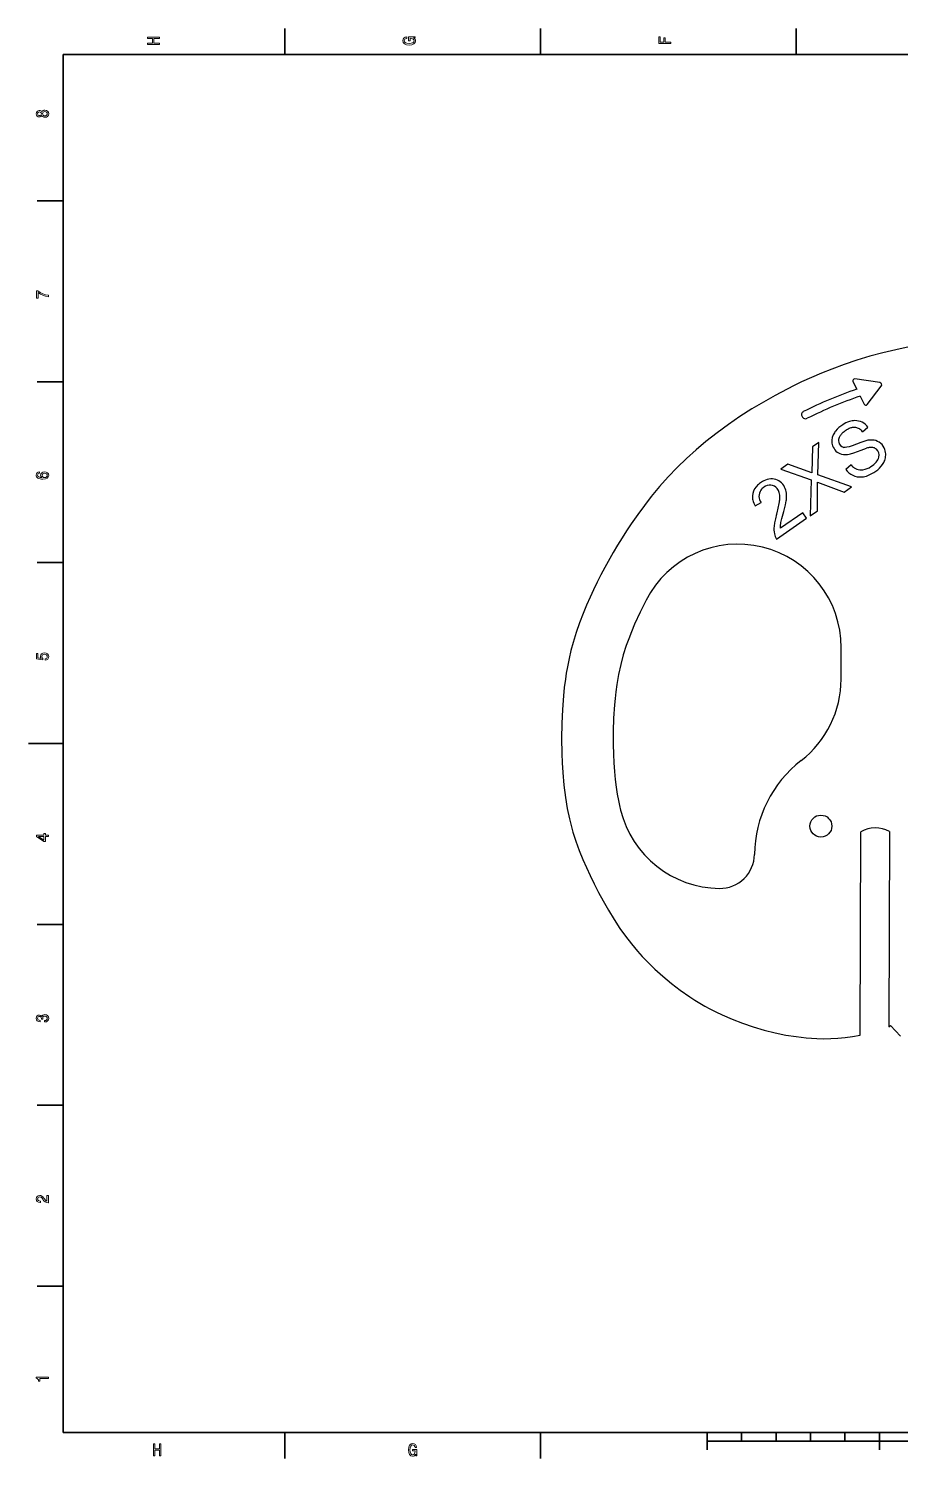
# Model space of a CAD drawing. Extents: x 0 to 594, y 0 to 420.
# Drawn here: x 0 to 253.1, y 2.5 to 417.5 of the extents above; entities that cross this region are included whole.
import ezdxf

# ---------------------------------------------------------------- set-up
doc = ezdxf.new("R2010")
doc.units = 0

msp = doc.modelspace()

# ---------------------------------------------------------------- linework, layer by layer
at = {"color": 7, "lineweight": 35, "ltscale": 0.1875}
for p, q in [((74.400002, 409.963135), (74.400002, 417.463135)), ((148.600006, 409.963135), (148.600006, 417.463135)), ((222.800003, 409.963135), (222.800003, 417.463135)), ((10, 367.463135), (2.5, 367.463135)), ((10, 314.963135), (2.5, 314.963135)), ((10, 262.463135), (2.5, 262.463135)), ((10, 157.46312), (2.5, 157.46312)), ((10, 104.96312), (2.5, 104.96312)), ((10, 52.46312), (2.5, 52.46312)), ((74.400002, 9.96312), (74.400002, 2.46312)), ((148.600006, 9.96312), (148.600006, 2.46312))]:
    msp.add_line(p, q, dxfattribs=at)
at = {"color": 7, "lineweight": 35}
for p, q in [((584, 409.963135), (10, 409.963135)), ((10, 409.963135), (10, 9.96312)), ((10, 9.96312), (584, 9.96312)), ((197, 7.46312), (397, 7.46312))]:
    msp.add_line(p, q, dxfattribs=at)
at = {"ltscale": 0.183889}
msp.add_line((247.118591, 314.705566), (239.840454, 315.77002), dxfattribs=at)
at = {"ltscale": 0.062283}
msp.add_line((239.302124, 315.028687), (240.40802, 312.796265), dxfattribs=at)
at = {"ltscale": 0.167703}
msp.add_line((243.470215, 308.338257), (247.540161, 313.670654), dxfattribs=at)
at = {"ltscale": 0.065825}
msp.add_line((241.404846, 310.783936), (242.573608, 308.424561), dxfattribs=at)
at = {"ltscale": 0.004443}
msp.add_line((224.551514, 304.861084), (224.652161, 304.7146), dxfattribs=at)
at = {"ltscale": 0.050894}
msp.add_line((242.113403, 300.465576), (243.69281, 301.75), dxfattribs=at)
at = {"ltscale": 0.188653}
msp.add_line((227.562134, 296.023071), (227.343872, 288.480103), dxfattribs=at)
at = {"ltscale": 0.057571}
msp.add_line((229.45282, 297.337769), (227.562134, 296.023071), dxfattribs=at)
at = {"ltscale": 0.235143}
msp.add_line((229.143799, 287.937134), (229.45282, 297.337769), dxfattribs=at)
at = {"ltscale": 0.00961}
msp.add_line((237.037781, 295.867676), (236.655518, 295.908203), dxfattribs=at)
at = {"ltscale": 0.013226}
msp.add_line((237.563293, 295.928589), (237.037781, 295.867676), dxfattribs=at)
at = {"ltscale": 0.017687}
msp.add_line((238.250122, 296.098267), (237.563293, 295.928589), dxfattribs=at)
at = {"ltscale": 0.022317}
msp.add_line((239.098206, 296.376831), (238.250122, 296.098267), dxfattribs=at)
at = {"ltscale": 0.066659}
msp.add_line((241.585388, 297.337769), (239.098206, 296.376831), dxfattribs=at)
at = {"ltscale": 0.057425}
msp.add_line((239.593689, 294.316162), (241.745178, 295.120728), dxfattribs=at)
at = {"ltscale": 0.038981}
msp.add_line((243.066772, 297.824341), (241.585388, 297.337769), dxfattribs=at)
at = {"ltscale": 0.041022}
msp.add_line((241.745178, 295.120728), (243.291992, 295.668335), dxfattribs=at)
at = {"ltscale": 0.063028}
msp.add_line((220.438538, 291.069336), (218.368652, 289.630005), dxfattribs=at)
at = {"ltscale": 0.18437}
msp.add_line((227.343872, 288.480103), (220.438538, 291.069336), dxfattribs=at)
at = {"ltscale": 0.050122}
msp.add_line((238.796692, 290.821167), (237.256653, 289.537476), dxfattribs=at)
at = {"ltscale": 0.23516}
msp.add_line((218.368652, 289.630005), (227.223145, 286.455322), dxfattribs=at)
at = {"ltscale": 0.259596}
msp.add_line((227.223145, 286.455322), (226.903015, 276.076416), dxfattribs=at)
at = {"ltscale": 0.26009}
msp.add_line((238.945923, 284.450928), (229.143799, 287.937134), dxfattribs=at)
at = {"ltscale": 0.207344}
msp.add_line((228.990845, 277.52832), (229.046082, 285.821899), dxfattribs=at)
at = {"ltscale": 0.206561}
msp.add_line((229.046082, 285.821899), (236.79541, 282.955566), dxfattribs=at)
at = {"ltscale": 0.065483}
msp.add_line((236.79541, 282.955566), (238.945923, 284.450928), dxfattribs=at)
at = {"ltscale": 0.050743}
msp.add_line((210.946472, 278.911987), (212.722534, 279.894531), dxfattribs=at)
at = {"ltscale": 0.051158}
msp.add_line((219.274109, 277.292847), (219.746765, 279.283813), dxfattribs=at)
at = {"ltscale": 0.029278}
msp.add_line((219.746765, 279.283813), (219.957703, 280.435791), dxfattribs=at)
at = {"ltscale": 0.025046}
msp.add_line((216.567444, 274.038208), (216.427979, 273.046143), dxfattribs=at)
at = {"ltscale": 0.029436}
msp.add_line((216.809753, 275.19043), (216.567444, 274.038208), dxfattribs=at)
at = {"ltscale": 0.033925}
msp.add_line((217.154907, 276.502808), (216.809753, 275.19043), dxfattribs=at)
at = {"ltscale": 0.264393}
msp.add_line((217.171936, 269.30957), (225.854675, 275.347412), dxfattribs=at)
at = {"ltscale": 0.025898}
msp.add_line((218.285095, 273.061401), (218.407227, 274.090088), dxfattribs=at)
at = {"ltscale": 0.196179}
msp.add_line((224.776672, 276.897583), (218.334106, 272.41748), dxfattribs=at)
at = {"ltscale": 0.030342}
msp.add_line((218.407227, 274.090088), (218.68988, 275.270386), dxfattribs=at)
at = {"ltscale": 0.052629}
msp.add_line((218.68988, 275.270386), (219.274109, 277.292847), dxfattribs=at)
at = {"ltscale": 0.047204}
msp.add_line((225.854675, 275.347412), (224.776672, 276.897583), dxfattribs=at)
at = {"ltscale": 0.063576}
msp.add_line((226.903015, 276.076416), (228.990845, 277.52832), dxfattribs=at)
at = {"ltscale": 0.016145}
msp.add_line((218.334106, 272.41748), (218.285095, 273.061401), dxfattribs=at)
at = {"ltscale": 0.227113}
msp.add_line((235.886597, 228.643066), (235.916016, 237.727539), dxfattribs=at)
at = {"color": 7, "lineweight": 35, "ltscale": 0.25}
msp.add_line((10, 209.96312), (0, 209.96312), dxfattribs=at)
for p, q in [((241.401733, 125.271362), (241.592957, 184.28894)), ((249.89325, 184.384033), (249.709839, 127.770142))]:
    msp.add_line(p, q)
at = {"color": 7, "lineweight": 35, "ltscale": 0.125}
for p, q in [((197, 9.96312), (197, 4.96312)), ((247, 9.96312), (247, 4.96312))]:
    msp.add_line(p, q, dxfattribs=at)
at = {"color": 7, "lineweight": 35, "ltscale": 0.0625}
for p, q in [((207, 9.96312), (207, 7.46312)), ((217, 9.96312), (217, 7.46312)), ((227, 9.96312), (227, 7.46312)), ((237, 9.96312), (237, 7.46312))]:
    msp.add_line(p, q, dxfattribs=at)
at = {"color": 7, "lineweight": 13}
for points in [[(38.033573, 412.837799), (38.033573, 413.275391), (36.389481, 413.275391), (36.389481, 414.583466), (38.033573, 414.583466), (38.033573, 415.016357), (34.533573, 415.016357), (34.533573, 414.583466), (35.960808, 414.583466), (35.960808, 413.275391), (34.533573, 413.275391), (34.533573, 412.837799)], [(111.764557, 414.790497), (112.233574, 414.870483), (112.233574, 415.105774), (110.342361, 415.105774), (110.342361, 413.915314), (110.771034, 413.915314), (110.771034, 414.649353), (110.8013, 414.649353), (111.265274, 414.592865), (111.608215, 414.442322), (111.825073, 414.211761), (111.895676, 413.924713), (111.804901, 413.604767), (111.532562, 413.355377), (111.083717, 413.195404), (110.468445, 413.138947), (109.858215, 413.190704), (109.409363, 413.350677), (109.137032, 413.604767), (109.041214, 413.948242), (109.091644, 414.183502), (109.232857, 414.376434), (109.469887, 414.517609), (109.787605, 414.597595), (109.787605, 415.063416), (109.303459, 414.941071), (108.940346, 414.71051), (108.718445, 414.385834), (108.637749, 413.976471), (108.763832, 413.440063), (109.131989, 413.0354), (109.71196, 412.776611), (110.483574, 412.687225), (111.260231, 412.776611), (111.840202, 413.0354), (112.208359, 413.416534), (112.329391, 413.896484), (112.289047, 414.164703), (112.188187, 414.404663), (112.011673, 414.611694)], [(186.433578, 413.107635), (186.433578, 413.512878), (184.824783, 413.512878), (184.824783, 414.785217), (184.406204, 414.785217), (184.406204, 413.512878), (183.357208, 413.512878), (183.357208, 415.077148), (182.933578, 415.077148), (182.933578, 413.107635)], [(3.847407, 392.210571), (3.988618, 391.988342), (4.185303, 391.835846), (4.432422, 391.73999), (4.729972, 391.709473), (5.178819, 391.779205), (5.526802, 391.979645), (5.748704, 392.306458), (5.834439, 392.750885), (5.748704, 393.190979), (5.526802, 393.517792), (5.178819, 393.718231), (4.729972, 393.792297), (4.432422, 393.757446), (4.185303, 393.665924), (3.988618, 393.509064), (3.847407, 393.291199), (3.72637, 393.465485), (3.559943, 393.587494), (3.358214, 393.661591), (3.111096, 393.687714), (2.753027, 393.618011), (2.465563, 393.434998), (2.278963, 393.138702), (2.208358, 392.750885), (2.278963, 392.358734), (2.465563, 392.062439), (2.753027, 391.875061), (3.111096, 391.809692), (3.358214, 391.831482), (3.559943, 391.905579)], [(3.151442, 392.223663), (2.92954, 392.258514), (2.75807, 392.363098), (2.652162, 392.528656), (2.611816, 392.750885), (2.652162, 392.96875), (2.75807, 393.134338), (2.92954, 393.238922), (3.151442, 393.278137), (3.378387, 393.238922), (3.5549, 393.134338), (3.670894, 392.96875), (3.706197, 392.750885), (3.665851, 392.528656), (3.5549, 392.363098), (3.378387, 392.258514)], [(4.719885, 392.127777), (4.452594, 392.167023), (4.250865, 392.293365), (4.119741, 392.489441), (4.074352, 392.750885), (4.119741, 393.007965), (4.250865, 393.204071), (4.452594, 393.330414), (4.719885, 393.373993), (5.007349, 393.330414), (5.224208, 393.204071), (5.365419, 393.007965), (5.410808, 392.750885), (5.365419, 392.489441), (5.224208, 392.293365), (5.007349, 392.167023)], [(5.733574, 339.645233), (5.733574, 340.085327), (4.901442, 340.229095), (4.124784, 340.481842), (3.403603, 340.839142), (2.727811, 341.305359), (2.309223, 341.305359), (2.309223, 339.231262), (2.768157, 339.231262), (2.768157, 340.887054), (3.448992, 340.407745), (4.160087, 340.046112), (4.916572, 339.793365)], [(3.176658, 288.796661), (2.768157, 288.713867), (2.465563, 288.522156), (2.27392, 288.22583), (2.208358, 287.842407), (2.243661, 287.585327), (2.339482, 287.363098), (2.495822, 287.167023), (2.717724, 287.001434), (2.995102, 286.870697), (3.332998, 286.774841), (3.731413, 286.713837), (4.18026, 286.696411), (4.896399, 286.766144), (5.415851, 286.979645), (5.728531, 287.323883), (5.834439, 287.794464), (5.743661, 288.217133), (5.506629, 288.539581), (5.13343, 288.748718), (4.659367, 288.822815), (4.18026, 288.748718), (3.812104, 288.548279), (3.580116, 288.238922), (3.499424, 287.855469), (3.600289, 287.441528), (3.887753, 287.132141), (3.332998, 287.19751), (2.934583, 287.336945), (2.697551, 287.550446), (2.61686, 287.846741), (2.657206, 288.064636), (2.763113, 288.230194), (2.939626, 288.339142), (3.176658, 288.395782)], [(4.66441, 288.400146), (4.982133, 288.352203), (5.224208, 288.230194), (5.385592, 288.034119), (5.436024, 287.7901), (5.385592, 287.53302), (5.229251, 287.336945), (4.987177, 287.210571), (4.669453, 287.171356), (4.356773, 287.214935), (4.119741, 287.336945), (3.968445, 287.537384), (3.912969, 287.807526), (3.968445, 288.042847), (4.114698, 288.230194), (4.35173, 288.352203)], [(4.82075, 234.170288), (5.234295, 234.266144), (5.557061, 234.47966), (5.75879, 234.793381), (5.834439, 235.19426), (5.743661, 235.634354), (5.496542, 235.978592), (5.103171, 236.196457), (4.598848, 236.279236), (4.129828, 236.20517), (3.761672, 235.996017), (3.524641, 235.66922), (3.438906, 235.246552), (3.499424, 234.919754), (3.665851, 234.667023), (2.722767, 234.789032), (2.722767, 236.113663), (2.309223, 236.113663), (2.309223, 234.497086), (4.165131, 234.257431), (4.165131, 234.606018), (3.928099, 234.858749), (3.842364, 235.181198), (3.89784, 235.460068), (4.059223, 235.673569), (4.306341, 235.808655), (4.624064, 235.856583), (4.941788, 235.808655), (5.188906, 235.66922), (5.345246, 235.455704), (5.400722, 235.181198), (5.365419, 234.950256), (5.249424, 234.771606), (5.067868, 234.640884), (4.82075, 234.575516)], [(5.733574, 182.938217), (5.733574, 183.361694), (4.866139, 183.361694), (4.866139, 183.82753), (4.462681, 183.82753), (4.462681, 183.361694), (2.309223, 183.361694), (2.309223, 182.933517), (4.422335, 181.503098), (4.866139, 181.503098), (4.866139, 182.938217)], [(4.462681, 181.898346), (2.894237, 182.938217), (4.462681, 182.938217)], [(4.634151, 129.152863), (4.669453, 129.152863), (5.153603, 129.22258), (5.516716, 129.427368), (5.748704, 129.749817), (5.834439, 130.176834), (5.748704, 130.630005), (5.526802, 130.969864), (5.173776, 131.187744), (4.719885, 131.266174), (4.422335, 131.231308), (4.18026, 131.135452), (3.993661, 130.978592), (3.857494, 130.76944), (3.585159, 131.052658), (3.151442, 131.152878), (2.75807, 131.087524), (2.46052, 130.900146), (2.27392, 130.595139), (2.208358, 130.176834), (2.28905, 129.784668), (2.510952, 129.484009), (2.863978, 129.287933), (3.332998, 129.22258), (3.368301, 129.22258), (3.368301, 129.610382), (3.045534, 129.645233), (2.813545, 129.75853), (2.672335, 129.941544), (2.621903, 130.198624), (2.662249, 130.425201), (2.768157, 130.590775), (2.939626, 130.690994), (3.171615, 130.730209), (3.418733, 130.690994), (3.585159, 130.586426), (3.686024, 130.403412), (3.716283, 130.155045), (3.71124, 129.985107), (4.109655, 129.985107), (4.099568, 130.198624), (4.144958, 130.473129), (4.265995, 130.677933), (4.462681, 130.799927), (4.719885, 130.843506), (5.012393, 130.795578), (5.229251, 130.66922), (5.365419, 130.468781), (5.410808, 130.202972), (5.360375, 129.928467), (5.209079, 129.728027), (4.967004, 129.601669), (4.634151, 129.553726)], [(5.733574, 76.687706), (5.733574, 78.766159), (5.299857, 78.766159), (5.299857, 77.123444), (5.062825, 77.214943), (4.866139, 77.371811), (4.50807, 77.855476), (4.356773, 78.112564), (4.139915, 78.400146), (3.887753, 78.604942), (3.590203, 78.722588), (3.252306, 78.766159), (2.828675, 78.692085), (2.495822, 78.487289), (2.284007, 78.173561), (2.208358, 77.768333), (2.294093, 77.350021), (2.531125, 77.031937), (2.909367, 76.827141), (3.408646, 76.757423), (3.479252, 76.757423), (3.479252, 77.153946), (3.438906, 77.153946), (3.095966, 77.193161), (2.843805, 77.310806), (2.682422, 77.498177), (2.626946, 77.746544), (2.677378, 77.999268), (2.803459, 78.186638), (3.000145, 78.30864), (3.247263, 78.352211), (3.479252, 78.321716), (3.675937, 78.238922), (3.847407, 78.099487), (3.998704, 77.907768), (4.160087, 77.650681), (4.472767, 77.223663), (4.805621, 76.923004), (5.209079, 76.744354), (5.718445, 76.687706)], [(5.733574, 25.649498), (5.733574, 26.086863), (2.208358, 26.086863), (2.208358, 25.76004), (2.515995, 25.673529), (2.722767, 25.500505), (2.843805, 25.236166), (2.884151, 24.870893), (3.24222, 24.870893), (3.24222, 25.649498)], [(36.224667, 3.179545), (36.662262, 3.179545), (36.662262, 4.823637), (37.970345, 4.823637), (37.970345, 3.179545), (38.403233, 3.179545), (38.403233, 6.679545), (37.970345, 6.679545), (37.970345, 5.252312), (36.662262, 5.252312), (36.662262, 6.679545), (36.224667, 6.679545)], [(112.37738, 3.648565), (112.457367, 3.179545), (112.692635, 3.179545), (112.692635, 5.070755), (111.50219, 5.070755), (111.50219, 4.642081), (112.236221, 4.642081), (112.236221, 4.611822), (112.179756, 4.147845), (112.029182, 3.804905), (111.798622, 3.588047), (111.511597, 3.517442), (111.191635, 3.60822), (110.942253, 3.880554), (110.782272, 4.329401), (110.725807, 4.944675), (110.777565, 5.554905), (110.937546, 6.003753), (111.191635, 6.276087), (111.535126, 6.371908), (111.770393, 6.321476), (111.96331, 6.180265), (112.104469, 5.943234), (112.184464, 5.625511), (112.650291, 5.625511), (112.527946, 6.10966), (112.297386, 6.472773), (111.972717, 6.694675), (111.563354, 6.775367), (111.026947, 6.649286), (110.622292, 6.28113), (110.363495, 5.701159), (110.274094, 4.929545), (110.363495, 4.152888), (110.622292, 3.572917), (111.003426, 3.204761), (111.483368, 3.083724), (111.751572, 3.12407), (111.991539, 3.224934), (112.198578, 3.401447)]]:
    msp.add_lwpolyline(points, close=True, dxfattribs=at)
for points in [[(255.643738, 325.057617), (251.784363, 324.263062), (247.985168, 323.360718), (244.221985, 322.345825), (240.49707, 321.219116), (236.810669, 319.981567), (233.164673, 318.634766), (230.222961, 317.456787), (227.310425, 316.208618), (224.430542, 314.893921), (222.294861, 313.867554), (220.180725, 312.807983), (216.719238, 310.980103), (213.320007, 309.068115), (209.973267, 307.063354), (206.52594, 304.860229), (203.153625, 302.555786), (199.860779, 300.145386), (196.652283, 297.623413), (193.784668, 295.204834), (190.999084, 292.686646), (188.300232, 290.066406), (185.692688, 287.342529), (183.190063, 284.526733), (180.781555, 281.616699), (178.770935, 279.029419), (176.828552, 276.38623), (174.953369, 273.693359), (173.605896, 271.668091), (172.294556, 269.620972), (170.990356, 267.506958), (169.723572, 265.375), (167.314453, 261.088745), (166.164551, 258.921509), (165.055908, 256.744629), (164.000488, 254.580444), (162.988098, 252.406494), (161.956055, 250.072144), (160.983459, 247.732178), (159.916321, 244.950562), (158.945618, 242.144287), (158.08313, 239.318726), (157.457092, 236.974487), (156.904541, 234.608765), (156.422974, 232.220337), (156.10675, 230.41333), (155.827515, 228.592407), (155.519043, 226.216187), (155.266663, 223.817383), (154.963562, 219.821899), (154.788879, 215.79187), (154.729919, 211.427124), (154.801514, 207.060913), (154.917297, 204.314331), (155.090637, 201.583984), (155.425537, 197.900391), (155.884583, 194.276245), (156.405701, 191.132813), (157.046204, 188.060303), (157.520752, 186.14978), (158.048035, 184.272217), (158.90741, 181.584717), (159.866028, 178.945068), (160.9151, 176.333984), (161.924561, 174.004272), (162.994446, 171.681519), (164.197327, 169.21106), (165.462769, 166.744751), (166.786011, 164.29126), (168.332886, 161.578979), (169.96106, 158.909546), (171.677979, 156.301636), (173.295166, 154.036743), (174.996948, 151.836914), (176.764465, 149.723145), (178.155701, 148.166992), (179.582214, 146.660645), (181.809998, 144.472168), (184.104065, 142.403564), (186.607178, 140.330078), (189.16687, 138.378784), (191.941772, 136.434937), (193.376953, 135.50061), (194.83551, 134.601318), (196.279907, 133.760376), (197.751648, 132.953369), (199.524536, 132.045532), (201.336609, 131.184692), (204.25061, 129.92749), (207.234924, 128.785156), (210.389893, 127.721558), (213.587219, 126.784912), (216.729187, 125.999878), (219.873291, 125.35083), (222.823975, 124.872314), (225.757935, 124.53064), (227.293579, 124.407837), (228.824524, 124.325317), (230.858704, 124.279175), (232.885376, 124.307251), (234.905334, 124.410889), (237.077271, 124.608154), (239.242859, 124.89502), (241.401733, 125.271362)], [(179.250305, 251.57019), (177.511597, 248.070435), (175.913757, 244.5625), (175.013367, 242.413574), (174.217102, 240.368286), (173.520386, 238.424438), (172.639587, 235.657593), (171.891541, 232.868652), (171.266052, 229.995361), (170.764038, 227.062134), (170.475159, 224.934204), (170.267212, 223.067505), (170.095703, 221.180054), (169.854858, 217.359497), (169.740967, 213.501221), (169.746094, 209.630249), (169.821228, 206.833984), (169.941101, 204.322754), (170.116638, 201.833496), (170.3349, 199.544189), (170.607117, 197.296509), (170.908875, 195.270264), (171.244263, 193.395386), (171.535217, 191.997437), (171.861389, 190.619263)], [(250.274231, 128.150391), (251.703308, 126.565918), (253.159363, 125.011719)]]:
    msp.add_lwpolyline(points)
msp.add_circle((230.008057, 185.977295), 3.2)
for centre, radius, start, end in [((239.765564, 315.258301), 0.517218, 81.678578, 206.352559), ((247.02478, 314.063965), 0.648339, 322.647523, 81.678578), ((243.048767, 308.659912), 0.530224, 206.352559, 322.647523), ((225.351379, 305.410645), 0.970524, 116.537617, 214.495565), ((225.557007, 305.336426), 1.097885, 214.495018, 296.473039), ((240.870789, 295.554321), 8.252025, 108.242352, 123.212637), ((240.100159, 297.869141), 5.812266, 92.284632, 108.171407), ((239.947998, 299.075928), 4.601518, 35.528417, 90.989806), ((237.292053, 297.740967), 4.103223, 153.369166, 199.933875), ((238.995117, 296.89917), 6.002939, 141.482437, 153.473135), ((240.673767, 295.517944), 8.176622, 121.91792, 141.23457), ((237.618042, 297.853638), 2.463163, 156.827905, 189.082985), ((238.240234, 297.541382), 3.158296, 140.608146, 156.062419), ((240.09436, 295.984131), 5.579521, 129.774564, 140.332725), ((242.251282, 293.416626), 8.932763, 122.160734, 129.871717), ((240.549194, 296.195923), 5.674038, 111.702198, 122.54888), ((239.799805, 298.140991), 3.589801, 97.364934, 112.069307), ((239.683289, 299.020264), 2.70286, 79.770736, 97.304405), ((239.641724, 298.851318), 2.876467, 57.643026, 79.553795), ((238.937134, 297.776001), 4.16198, 40.256438, 57.37236), ((237.276062, 297.740479), 4.088043, 200.003939, 224.84214), ((236.904236, 297.388794), 3.576433, 225.047852, 254.775315), ((237.103333, 297.803223), 1.947205, 190.009296, 256.703846), ((244.698181, 292.04248), 6.00763, 94.268024, 105.756662), ((244.965454, 290.497803), 5.434591, 96.85963, 107.934775), ((244.687195, 293.029541), 5.022843, 81.406825, 94.981492), ((244.674866, 293.305542), 2.612743, 74.261416, 97.885408), ((244.787354, 293.884155), 2.025879, 46.631925, 72.88458), ((244.743469, 294.001587), 4.054287, 18.79609, 80.140044), ((244.574585, 293.66394), 2.332002, 345.626314, 46.547063), ((244.2146, 293.768188), 4.630433, 358.002331, 19.421277), ((237.130005, 298.768066), 4.968613, 256.439791, 283.245858), ((235.284973, 306.689331), 13.101882, 283.162728, 289.199762), ((242.870117, 294.377197), 5.407249, 221.121176, 234.20092), ((241.089966, 295.857056), 6.516817, 301.895267, 319.760477), ((241.761414, 295.17627), 7.471582, 304.074578, 325.818899), ((243.23175, 294.087158), 3.738643, 319.262614, 344.453267), ((243.113647, 294.216431), 5.813835, 326.157362, 339.001424), ((244.276123, 293.771362), 4.569044, 338.988366, 357.936258), ((215.752441, 281.743164), 5.021028, 93.170727, 117.847346), ((215.676514, 282.533691), 4.227631, 39.218519, 92.735609), ((241.53302, 292.547119), 5.229276, 215.136851, 274.125363), ((241.766846, 292.881958), 3.549195, 234.527089, 248.456392), ((241.517578, 292.337158), 2.951061, 249.073145, 265.616696), ((241.599304, 293.487793), 4.104662, 265.707203, 278.97919), ((241.34491, 293.684692), 6.378332, 275.075723, 291.342631), ((241.331482, 295.170288), 5.80831, 278.998444, 303.452075), ((239.687866, 297.755249), 10.773016, 291.671962, 305.524443), ((214.51178, 281.587891), 4.373901, 139.435675, 176.651942), ((216.012634, 280.428467), 6.268746, 127.79049, 140.306019), ((214.989441, 281.777588), 2.947058, 143.681772, 219.716985), ((217.03302, 279.229858), 7.841574, 117.542187, 128.315718), ((215.544373, 281.246094), 3.71032, 124.13638, 142.143723), ((215.23114, 282.127319), 2.814985, 40.738848, 128.929806), ((215.00116, 282.031006), 3.053077, 15.036013, 39.292494), ((212.829529, 281.498657), 5.288713, 357.821395, 14.502098), ((214.967834, 282.000122), 5.114117, 355.752755, 38.829188), ((214.654053, 281.643677), 4.513155, 177.465458, 193.099383), ((216.433777, 282.114502), 6.353465, 193.596962, 210.268702), ((186.720337, 285.502563), 31.73737, 343.526525, 350.155432), ((208.034485, 281.704346), 10.0881, 350.712359, 357.689221), ((209.689514, 281.988281), 10.384874, 351.402713, 357.975633), ((223.813232, 272.240967), 7.428994, 173.777921, 191.090597), ((220.047791, 271.443115), 3.580908, 190.153099, 216.571751), ((205.916199, 237.824707), 30, 359.814369, 152.730133), ((205.88678, 228.740234), 30, 307.794241, 359.814369), ((245.720581, 177.376099), 35, 127.794246, 179.340291), ((200.966248, 197.892822), 30, 194.031225, 269.304589), ((245.822754, 177.381104), 8.1, 59.832307, 121.480092), ((200.723511, 177.894287), 10, 269.304589, 359.340294), ((246.585083, 133.016357), 6.106332, 300.778927, 307.167776)]:
    msp.add_arc(centre, radius, start, end)
for centre, major_axis, ratio, start_param, end_param in [((246.111328, 208.249634), (-76.335815, -94.39856), 0.752332, 4.0177846365, 4.1677520261), ((247.817993, 196.66687), (-71.262817, -106.998901), 0.758962, 3.9212478927, 4.0647543259)]:
    msp.add_ellipse(centre, major_axis=major_axis, ratio=ratio, start_param=start_param, end_param=end_param)

doc.saveas('drawing.dxf')
